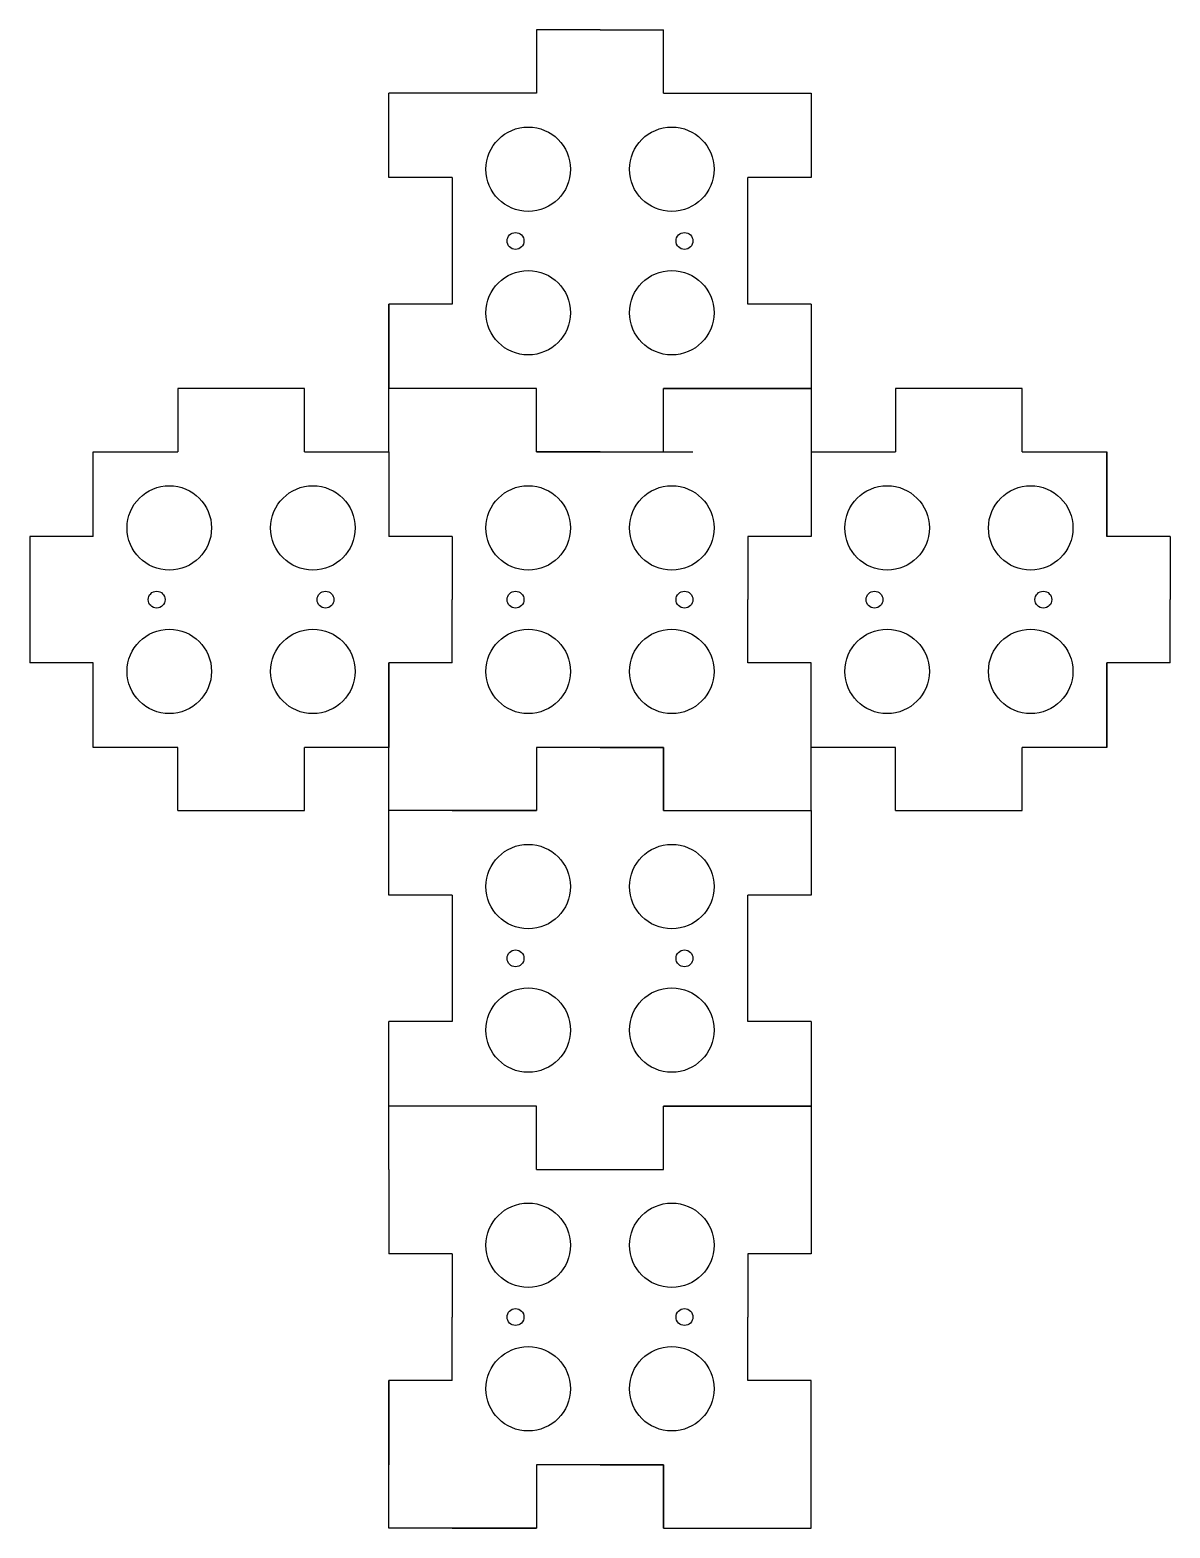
# Model space of a CAD drawing. Header units: millimetres. Extents: x -43 to 92, y -85 to 92.
import ezdxf

# ---------------------------------------------------------------- set-up
doc = ezdxf.new("R2010")
doc.units = ezdxf.units.MM
doc.layers.get('0').update_dxf_attribs({"linetype": 'CONTINUOUS'})

msp = doc.modelspace()

# ---------------------------------------------------------------- linework, layer by layer
for p, q in [((17.5, 92.5), (17.5, 85)), ((25, 92.5), (17.5, 92.5)), ((25, 92.5), (32.5, 92.5)), ((32.5, 85), (32.5, 92.5)), ((0, 75), (0, 85)), ((17.5, 85), (0, 85)), ((32.5, 85), (50, 85)), ((50, 85), (50, 75)), ((7.5, 75), (0, 75)), ((7.5, 75), (7.5, 60)), ((50, 75), (42.5, 75)), ((42.5, 60), (42.5, 75)), ((0, 60), (0, 50)), ((7.5, 60), (0, 60)), ((0, 50), (0, 60)), ((50, 60), (42.5, 60)), ((50, 60), (50, 50)), ((-17.5, 50), (-25, 50)), ((-25, 50), (-25, 42.5)), ((-10, 50), (-17.5, 50)), ((-10, 42.5), (-10, 50)), ((17.5, 50), (0, 50)), ((0, 42.5), (0, 50)), ((7.5, 50), (0, 50)), ((17.5, 50), (7.5, 50)), ((17.5, 42.5), (17.5, 50)), ((17.5, 42.5), (17.5, 50)), ((32.5, 42.5), (32.5, 50)), ((32.5, 50), (50, 50)), ((32.5, 42.5), (32.5, 50)), ((42.5, 50), (32.5, 50)), ((50, 50), (42.5, 50)), ((50, 50), (50, 32.5)), ((67.5, 50), (60, 50)), ((60, 50), (60, 42.5)), ((75, 50), (67.5, 50)), ((75, 42.5), (75, 50)), ((-35, 42.5), (-25, 42.5)), ((-35, 32.5), (-35, 42.5)), ((-10, 42.5), (0, 42.5)), ((0, 42.5), (0, 32.5)), ((0, 42.5), (0, 42.5)), ((0, 42.5), (0, 32.5)), ((0, 42.5), (0, 32.5)), ((25, 42.5), (17.5, 42.5)), ((17.5, 42.5), (32.5, 42.5)), ((25, 42.5), (32.5, 42.5)), ((31.24, 42.5), (36, 42.5)), ((50, 42.5), (60, 42.5)), ((75, 42.5), (85, 42.5)), ((85, 42.5), (85, 42.5)), ((85, 42.5), (85, 32.5)), ((-42.5, 32.5), (-42.5, 17.5)), ((-35, 32.5), (-42.5, 32.5)), ((7.5, 32.5), (0, 32.5)), ((7.5, 32.5), (7.5, 25)), ((42.5, 32.5), (42.5, 25)), ((50, 32.5), (42.5, 32.5)), ((92.5, 32.5), (85, 32.5)), ((92.5, 32.5), (92.5, 25)), ((7.5, 17.5), (7.5, 25)), ((42.5, 17.5), (42.5, 25)), ((92.5, 17.5), (92.5, 25)), ((-35, 17.5), (-42.5, 17.5)), ((-35, 7.5), (-35, 17.5)), ((7.5, 17.5), (0, 17.5)), ((0, 0), (0, 17.5)), ((0, 17.5), (0, 7.5)), ((0, 0), (0, 17.5)), ((50, 17.5), (42.5, 17.5)), ((50, 7.5), (50, 17.5)), ((92.5, 17.5), (85, 17.5)), ((85, 7.5), (85, 17.5)), ((-25, 7.5), (-35, 7.5)), ((-25, 0), (-25, 7.5)), ((-10, 0), (-10, 7.5)), ((0, 7.5), (-10, 7.5)), ((17.5, 7.5), (17.5, 0)), ((25, 7.5), (17.5, 7.5)), ((25, 7.5), (17.5, 7.5)), ((17.5, 7.5), (17.5, 0)), ((25, 7.5), (32.5, 7.5)), ((32.5, 7.5), (25, 7.5)), ((32.5, 7.5), (32.5, 0)), ((32.5, 0), (32.5, 7.5)), ((50, 0), (50, 7.5)), ((60, 7.5), (50, 7.5)), ((60, 0), (60, 7.5)), ((75, 0), (75, 7.5)), ((85, 7.5), (75, 7.5)), ((-25, 0), (-10, 0)), ((17.5, 0), (0, 0)), ((0, -10), (0, 0)), ((7.5, 0), (17.5, 0)), ((32.5, 0), (50, 0)), ((32.5, 0), (42.5, 0)), ((42.5, 0), (42.5, 0)), ((50, 0), (50, -10)), ((60, 0), (75, 0)), ((7.5, -10), (0, -10)), ((7.5, -10), (7.5, -25)), ((42.5, -25), (42.5, -10)), ((50, -10), (42.5, -10)), ((7.5, -25), (0, -25)), ((0, -35), (0, -25)), ((50, -25), (42.5, -25)), ((50, -25), (50, -35)), ((7.5, -35), (0, -35)), ((17.5, -35), (0, -35)), ((0, -42.5), (0, -35)), ((7.5, -35), (0, -35)), ((17.5, -35), (7.5, -35)), ((17.5, -35), (7.5, -35)), ((17.5, -42.5), (17.5, -35)), ((17.5, -42.5), (17.5, -35)), ((32.5, -42.5), (32.5, -35)), ((42.5, -35), (32.5, -35)), ((32.5, -42.5), (32.5, -35)), ((32.5, -35), (50, -35)), ((32.5, -42.5), (32.5, -35)), ((50, -35), (42.5, -35)), ((50, -35), (50, -52.5)), ((0, -42.5), (0, -42.5)), ((0, -42.5), (0, -52.5)), ((0, -42.5), (0, -52.5)), ((0, -42.5), (0, -52.5)), ((17.5, -42.5), (32.5, -42.5)), ((17.5, -42.5), (32.5, -42.5)), ((31.24, -42.5), (32.5, -42.5)), ((31.24, -42.5), (32.5, -42.5)), ((7.5, -52.5), (0, -52.5)), ((7.5, -52.5), (7.5, -60)), ((42.5, -52.5), (42.5, -60)), ((50, -52.5), (42.5, -52.5)), ((7.5, -67.5), (7.5, -60)), ((42.5, -67.5), (42.5, -60)), ((7.5, -67.5), (0, -67.5)), ((0, -67.5), (0, -77.5)), ((0, -85), (0, -67.5)), ((0, -85), (0, -67.5)), ((50, -67.5), (42.5, -67.5)), ((50, -77.5), (50, -67.5)), ((25, -77.5), (17.5, -77.5)), ((17.5, -77.5), (17.5, -85)), ((17.5, -77.5), (17.5, -85)), ((25, -77.5), (17.5, -77.5)), ((25, -77.5), (32.5, -77.5)), ((32.5, -77.5), (25, -77.5)), ((32.5, -77.5), (32.5, -85)), ((32.5, -85), (32.5, -77.5)), ((50, -85), (50, -77.5)), ((17.5, -85), (0, -85)), ((7.5, -85), (17.5, -85)), ((32.5, -85), (42.5, -85)), ((32.5, -85), (50, -85)), ((42.5, -85), (42.5, -85))]:
    msp.add_line(p, q)
for points in [[(85, 42.5), (85, 32.5)], [(85, 7.5), (85, 17.5)]]:
    msp.add_lwpolyline(points, close=True)
for centre, radius in [((16.5, 76), 5), ((33.5, 76), 5), ((15, 67.5), 1), ((35, 67.5), 1), ((16.5, 59), 5), ((33.5, 59), 5), ((-26, 33.5), 5), ((-9, 33.5), 5), ((16.5, 33.5), 5), ((33.5, 33.5), 5), ((59, 33.5), 5), ((76, 33.5), 5), ((-27.5, 25), 1), ((-7.5, 25), 1), ((15, 25), 1), ((35, 25), 1), ((57.5, 25), 1), ((77.5, 25), 1), ((-26, 16.5), 5), ((-9, 16.5), 5), ((16.5, 16.5), 5), ((33.5, 16.5), 5), ((59, 16.5), 5), ((76, 16.5), 5), ((16.5, -9), 5), ((33.5, -9), 5), ((15, -17.5), 1), ((35, -17.5), 1), ((16.5, -26), 5), ((33.5, -26), 5), ((16.5, -51.5), 5), ((33.5, -51.5), 5), ((15, -60), 1), ((35, -60), 1), ((16.5, -68.5), 5), ((33.5, -68.5), 5)]:
    msp.add_circle(centre, radius)

doc.saveas('drawing.dxf')
